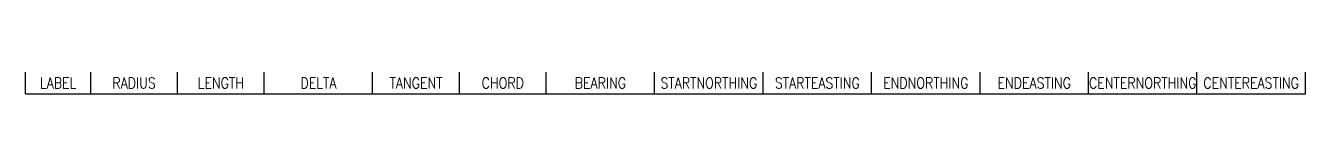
# Model space of a CAD drawing. Extents: x 0 to 118, y -2 to 0.
import ezdxf
from ezdxf.enums import TextEntityAlignment as Align

# ---------------------------------------------------------------- set-up
doc = ezdxf.new("R2010")
doc.units = 0
doc.header["$MEASUREMENT"] = 0
for name, color, linetype in [('CRVS-CURV-bearing', 7, 'Continuous'), ('CRVS-CURV-centereasting', 7, 'Continuous'), ('CRVS-CURV-centernorthing', 7, 'Continuous'), ('CRVS-CURV-chord', 7, 'Continuous'), ('CRVS-CURV-delta', 7, 'Continuous'), ('CRVS-CURV-endeasting', 7, 'Continuous'), ('CRVS-CURV-endnorthing', 7, 'Continuous'), ('CRVS-CURV-label', 7, 'Continuous'), ('CRVS-CURV-length', 7, 'Continuous'), ('CRVS-CURV-radius', 7, 'Continuous'), ('CRVS-CURV-starteasting', 7, 'Continuous'), ('CRVS-CURV-startnorthing', 7, 'Continuous'), ('CRVS-CURV-tangent', 7, 'Continuous')]:
    doc.layers.add(name, color=color, linetype=linetype)
doc.styles.add('ROMANS', font='romans', dxfattribs={"width": 0.95})

msp = doc.modelspace()

# ---------------------------------------------------------------- linework, layer by layer
at = {"layer": 'CRVS-CURV-bearing', "color": 0}
for p, q in [((58, -2), (58, 0)), ((48, -2), (58, -2))]:
    msp.add_line(p, q, dxfattribs=at)
at = {"layer": 'CRVS-CURV-centereasting', "color": 0}
for p, q in [((118, -2), (118, 0)), ((108, -2), (118, -2))]:
    msp.add_line(p, q, dxfattribs=at)
at = {"layer": 'CRVS-CURV-centernorthing', "color": 0}
for p, q in [((108, -2), (108, 0)), ((98, -2), (108, -2))]:
    msp.add_line(p, q, dxfattribs=at)
at = {"layer": 'CRVS-CURV-chord', "color": 0}
for p, q in [((48, -2), (48, 0)), ((40, -2), (48, -2))]:
    msp.add_line(p, q, dxfattribs=at)
at = {"layer": 'CRVS-CURV-delta', "color": 0}
for p, q in [((32, -2), (32, 0)), ((22, -2), (32, -2))]:
    msp.add_line(p, q, dxfattribs=at)
at = {"layer": 'CRVS-CURV-endeasting', "color": 0}
for p, q in [((98, -2), (98, 0)), ((88, -2), (98, -2))]:
    msp.add_line(p, q, dxfattribs=at)
at = {"layer": 'CRVS-CURV-endnorthing', "color": 0}
for p, q in [((88, -2), (88, 0)), ((78, -2), (88, -2))]:
    msp.add_line(p, q, dxfattribs=at)
at = {"layer": 'CRVS-CURV-label', "color": 0}
for p, q in [((0, -2), (0, 0)), ((6, -2), (6, 0)), ((0, -2), (6, -2))]:
    msp.add_line(p, q, dxfattribs=at)
at = {"layer": 'CRVS-CURV-length', "color": 0}
for p, q in [((22, -2), (22, 0)), ((14, -2), (22, -2))]:
    msp.add_line(p, q, dxfattribs=at)
at = {"layer": 'CRVS-CURV-radius', "color": 0}
for p, q in [((14, -2), (14, 0)), ((6, -2), (14, -2))]:
    msp.add_line(p, q, dxfattribs=at)
at = {"layer": 'CRVS-CURV-starteasting', "color": 0}
for p, q in [((78, -2), (78, 0)), ((68, -2), (78, -2))]:
    msp.add_line(p, q, dxfattribs=at)
at = {"layer": 'CRVS-CURV-startnorthing', "color": 0}
for p, q in [((68, -2), (68, 0)), ((58, -2), (68, -2))]:
    msp.add_line(p, q, dxfattribs=at)
at = {"layer": 'CRVS-CURV-tangent', "color": 0}
for p, q in [((40, -2), (40, 0)), ((32, -2), (40, -2))]:
    msp.add_line(p, q, dxfattribs=at)

# ---------------------------------------------------------------- texts
at = {"layer": 'CRVS-CURV-bearing', "color": 0, "style": 'ROMANS', "width": 0.85, "flags": 8}
msp.add_attdef('BEARING', text='0', height=1, dxfattribs=at).set_placement((53, -1.5), align=Align.CENTER)
at = {"layer": 'CRVS-CURV-centereasting', "color": 0, "style": 'ROMANS', "width": 0.85, "flags": 8}
msp.add_attdef('CENTEREASTING', text='0', height=1, dxfattribs=at).set_placement((113, -1.5), align=Align.CENTER)
at = {"layer": 'CRVS-CURV-centernorthing', "color": 0, "style": 'ROMANS', "width": 0.85, "flags": 8}
msp.add_attdef('CENTERNORTHING', text='0', height=1, dxfattribs=at).set_placement((103, -1.5), align=Align.CENTER)
at = {"layer": 'CRVS-CURV-chord', "color": 0, "style": 'ROMANS', "width": 0.85, "flags": 8}
msp.add_attdef('CHORD', text='0', height=1, dxfattribs=at).set_placement((44, -1.5), align=Align.CENTER)
at = {"layer": 'CRVS-CURV-delta', "color": 0, "style": 'ROMANS', "width": 0.85, "flags": 8}
msp.add_attdef('DELTA', text='0', height=1, dxfattribs=at).set_placement((27, -1.5), align=Align.CENTER)
at = {"layer": 'CRVS-CURV-endeasting', "color": 0, "style": 'ROMANS', "width": 0.85, "flags": 8}
msp.add_attdef('ENDEASTING', text='0', height=1, dxfattribs=at).set_placement((93, -1.5), align=Align.CENTER)
at = {"layer": 'CRVS-CURV-endnorthing', "color": 0, "style": 'ROMANS', "width": 0.85, "flags": 8}
msp.add_attdef('ENDNORTHING', text='0', height=1, dxfattribs=at).set_placement((83, -1.5), align=Align.CENTER)
at = {"layer": 'CRVS-CURV-label', "color": 0, "style": 'ROMANS', "width": 0.85, "flags": 8}
msp.add_attdef('LABEL', text='C1', height=1, dxfattribs=at).set_placement((3, -1.5), align=Align.CENTER)
at = {"layer": 'CRVS-CURV-length', "color": 0, "style": 'ROMANS', "width": 0.85, "flags": 8}
msp.add_attdef('LENGTH', text='0', height=1, dxfattribs=at).set_placement((18, -1.5), align=Align.CENTER)
at = {"layer": 'CRVS-CURV-radius', "color": 0, "style": 'ROMANS', "width": 0.85, "flags": 8}
msp.add_attdef('RADIUS', text='0', height=1, dxfattribs=at).set_placement((10, -1.5), align=Align.CENTER)
at = {"layer": 'CRVS-CURV-starteasting', "color": 0, "style": 'ROMANS', "width": 0.85, "flags": 8}
msp.add_attdef('STARTEASTING', text='0', height=1, dxfattribs=at).set_placement((73, -1.5), align=Align.CENTER)
at = {"layer": 'CRVS-CURV-startnorthing', "color": 0, "style": 'ROMANS', "width": 0.85, "flags": 8}
msp.add_attdef('STARTNORTHING', text='0', height=1, dxfattribs=at).set_placement((63, -1.5), align=Align.CENTER)
at = {"layer": 'CRVS-CURV-tangent', "color": 0, "style": 'ROMANS', "width": 0.85, "flags": 8}
msp.add_attdef('TANGENT', text='0', height=1, dxfattribs=at).set_placement((36, -1.5), align=Align.CENTER)

doc.saveas('drawing.dxf')
